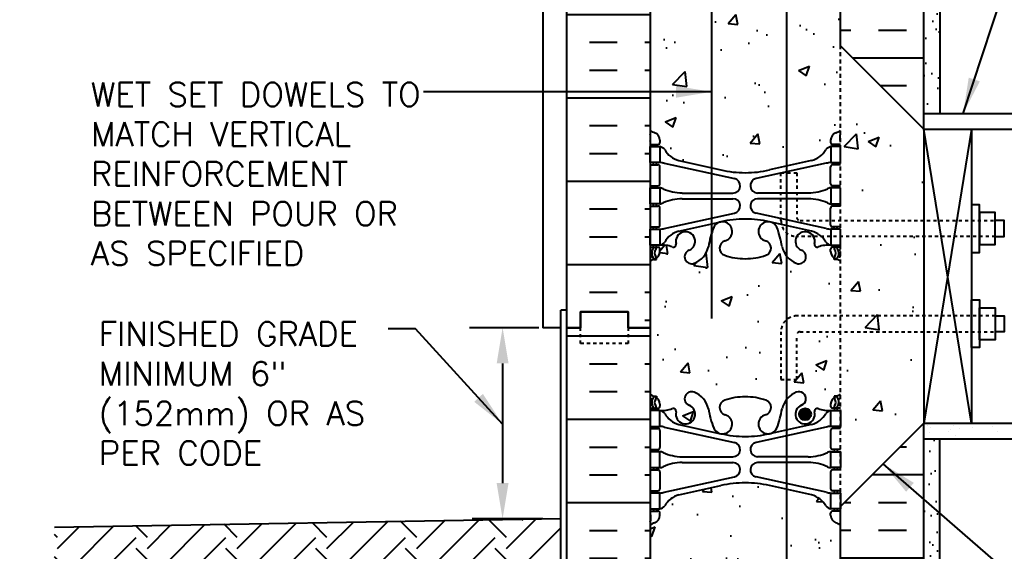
# Model space of a CAD drawing. Header units: inches. Extents: x 28.8 to 85.2, y -16 to 59.9.
# Drawn here: x 28.81 to 59.84, y 12.21 to 28.96 of the extents above; entities that cross this region are included whole.
import ezdxf

# ---------------------------------------------------------------- set-up
doc = ezdxf.new("R2010")
doc.units = ezdxf.units.IN
doc.header["$LTSCALE"] = 0.5
doc.header["$MEASUREMENT"] = 0
doc.linetypes.add('DASHED2', pattern=[0.375, 0.25, -0.125])
doc.linetypes.add('HIDDEN2', pattern=[0.1875, 0.125, -0.0625])
for name, color, linetype in [('HATCH', 12, 'Continuous'), ('LINE15', 9, 'Continuous'), ('LINE18', 9, 'Continuous'), ('line25', 2, 'Continuous'), ('LINE3', 3, 'Continuous'), ('LINE50', 5, 'Continuous'), ('LINE9', 9, 'Continuous'), ('TEXT', 4, 'Continuous'), ('Web_Edge', 9, 'Continuous')]:
    doc.layers.add(name, color=color, linetype=linetype)
doc.styles.add('DIM', font='romans.shx', dxfattribs={"width": 0.7})
doc.styles.add('ROMANS', font='romans.shx', dxfattribs={"height": 1.125})
doc.dimstyles.new('ext_12', dxfattribs={"dimscale": 12, "dimtxt": 0.09375, "dimasz": 0.09375, "dimexe": 0.09375, "dimexo": 0.0625, "dimgap": 0.0625, "dimtad": 1, "dimdec": 1, "dimzin": 3, "dimdsep": 46, "dimlunit": 4, "dimtxsty": 'DIM', "dimcen": 0.09, "dimdle": 0.09375, "dimclrt": 4, "dimadec": 0, "dimazin": 0, "dimtfac": 1, "dimtdec": 1, "dimtmove": 2, "dimatfit": 3, "dimfxl": 1, "dimfrac": 2, "dimtolj": 1, "dimtzin": 0, "dimarcsym": 0})
pattern_1 = [(37.5, (34.8746, -11.62064), (-0.031497, 0.963412), [0, -0.76, 0, -0.85, 0, -0.8125]), (7.5, (34.8746, -11.6206), (0.884888, 1.411073), [0, -0.41, 0, -0.685, 0, -0.2625]), (327.5, (34.2596, -11.62064), (1.557071, 0.00283), [0, -0.25, 0, -0.9, 0, -1.175]), (317.5, (34.2596, -11.6206), (1.503063, 0.438838), [0, -0.125, 0, -0.59, 0, -0.675])]

msp = doc.modelspace()

# ---------------------------------------------------------------- hatches: boundary and pattern name
at = {"layer": 'HATCH'}
h = msp.add_hatch(dxfattribs=at)
h.set_pattern_fill('AR-CONC', color=256, scale=0.5)
h.paths.add_polyline_path([(50.618, 37.278, 0.285059), (50.562, 37.254, 0.520567), (50.336, 37.254, 0.520567), (50.216, 37.254, 0.520567), (50.006, 37.254, 0.520567), (49.796, 37.254, 0.520567), (49.67, 37.254, 0.520567), (49.544, 37.254, 0.520567), (49.334, 37.254, 0.520567), (49.229, 37.254, 0.520567), (49.046, 37.254, 0.520567), (48.925, 37.254, 0.484838), (48.676, 37.254), (48.676, 35.165, 0.064398), (48.786, 35.099), (48.876, 35.099), (48.876, 35.057, -0.249069), (48.986, 34.85), (48.986, 34.783, -0.414214), (48.924, 34.72), (48.876, 34.72), (48.876, 34.65), (48.981, 34.65, 0.10046), (49.375, 34.707, -0.601435), (49.494, 34.603, 2.182095), (49.904, 34.816, -1), (50.068, 35.224, -0.24438), (50.516, 34.703, 0.036949), (50.618, 34.272)])
h.paths.add_polyline_path([(54.676, 37.254), (54.676, 37.296, 0.520567), (54.593, 37.296, 0.520567), (54.504, 37.296, 0.520567), (54.373, 37.296, 0.520567), (54.273, 37.254, 0.520567), (54.068, 37.254, 0.520567), (53.874, 37.254, 0.520567), (53.654, 37.254, 0.520567), (53.476, 37.254, 0.520567), (53.376, 37.254, 0.520567), (53.218, 37.254, 0.520567), (53.066, 37.254, 0.520567), (52.919, 37.254, 0.520567), (52.741, 37.254, 0.520567), (52.626, 37.254, 0.520567), (52.536, 37.254, 0.520567), (52.416, 37.254, 0.520567), (52.3, 37.254, 0.520567), (52.195, 37.254, 0.520567), (51.889, 37.254, 0.520567), (51.779, 37.254, 0.520567), (51.532, 37.254, 0.520567), (51.333, 37.254, 0.520567), (51.123, 37.254, 0.520567), (50.845, 37.254, 0.520567), (50.656, 37.254, 0.205076), (50.618, 37.278), (50.618, 34.272, 0.016176), (50.682, 34.089, 1.553132), (51.04, 34.514, -0.735593), (51.027, 34.972, -0.082755), (51.676, 35.08, -0.082755), (52.325, 34.972, -0.735593), (52.312, 34.514, 1.553132), (52.67, 34.089, 0.053157), (52.836, 34.703, -0.24438), (53.284, 35.224, -1), (53.448, 34.816, 2.182095), (53.858, 34.603, -0.601435), (53.977, 34.707, 0.10046), (54.371, 34.65), (54.476, 34.65), (54.476, 34.72), (54.428, 34.72, -0.414214), (54.366, 34.783), (54.366, 34.85, -0.249069), (54.476, 35.057), (54.476, 35.099), (54.566, 35.099, 0.064398), (54.676, 35.165)])
h.paths.add_polyline_path([(52.582, 34.22, -1), (52.207, 34.22, -1)], flags=16)
h.paths.add_polyline_path([(54.676, 39.343, 0.064398), (54.566, 39.409), (54.476, 39.409), (54.476, 39.451, -0.249069), (54.366, 39.658), (54.366, 39.725, -0.414214), (54.428, 39.788), (54.476, 39.788), (54.476, 39.858), (54.371, 39.858, 0.10046), (53.977, 39.801, -0.601435), (53.858, 39.906, 2.182095), (53.448, 39.693, -1), (53.284, 39.284, -0.24438), (52.836, 39.805, 0.053157), (52.67, 40.419, 1.553132), (52.312, 39.995, -0.735593), (52.325, 39.537, -0.082755), (51.676, 39.429), (51.676, 37.317, -0.209093), (51.779, 37.254, -0.520567), (51.889, 37.254, -0.520567), (52.195, 37.254, -0.520567), (52.3, 37.254, -0.520567), (52.416, 37.254, -0.520567), (52.536, 37.254, -0.520567), (52.626, 37.254, -0.520567), (52.741, 37.254, -0.520567), (52.919, 37.254, -0.520567), (53.066, 37.254, -0.520567), (53.218, 37.254, -0.520567), (53.376, 37.254, -0.520567), (53.476, 37.254, -0.520567), (53.654, 37.254, -0.520567), (53.874, 37.254, -0.520567), (54.068, 37.254, -0.520567), (54.273, 37.254, -0.520567), (54.373, 37.296, -0.520567), (54.504, 37.296, -0.520567), (54.593, 37.296, -0.520567), (54.676, 37.296)])
h.paths.add_polyline_path([(51.676, 39.429, -0.082755), (51.027, 39.537, -0.735593), (51.04, 39.995, 1.553132), (50.682, 40.419, 0.016176), (50.618, 40.236), (50.618, 37.278, -0.205076), (50.656, 37.254, -0.520567), (50.845, 37.254, -0.520567), (51.123, 37.254, -0.520567), (51.333, 37.254, -0.520567), (51.532, 37.254, -0.280899), (51.676, 37.317)])
h.paths.add_polyline_path([(50.618, 40.236, 0.036949), (50.516, 39.805, -0.24438), (50.068, 39.284, -1), (49.904, 39.693, 2.182095), (49.494, 39.906, -0.601435), (49.375, 39.801, 0.10046), (48.981, 39.858), (48.876, 39.858), (48.876, 39.788), (48.924, 39.788, -0.414214), (48.986, 39.725), (48.986, 39.658, -0.249069), (48.876, 39.451), (48.876, 39.409), (48.786, 39.409, 0.064398), (48.676, 39.343), (48.676, 37.254, -0.484838), (48.925, 37.254, -0.520567), (49.046, 37.254, -0.520567), (49.229, 37.254, -0.520567), (49.334, 37.254, -0.520567), (49.544, 37.254, -0.520567), (49.67, 37.254, -0.520567), (49.796, 37.254, -0.520567), (50.006, 37.254, -0.520567), (50.216, 37.254, -0.520567), (50.336, 37.254, -0.520567), (50.562, 37.254, -0.285059), (50.618, 37.278)])
h.paths.add_polyline_path([(50.618, 46.254), (48.676, 46.254), (48.676, 43.473, 0.082415), (48.819, 43.394, -0.317837), (48.986, 43.158), (48.986, 43.09, -0.414214), (48.924, 43.028), (48.876, 43.028), (48.876, 42.958), (48.981, 42.958, -0.188973), (49.137, 42.863, 0.196323), (49.586, 42.517), (50.618, 42.29)])
h.paths.add_polyline_path([(51.676, 45.254), (51.676, 47.254), (50.676, 46.254), (50.618, 46.254), (50.618, 42.29), (50.908, 42.226, 0.057795), (51.676, 42.137)])
h.paths.add_polyline_path([(54.676, 46.254), (52.676, 46.254), (51.676, 45.254), (51.676, 42.137, 0.057795), (52.444, 42.226), (53.766, 42.517, 0.196323), (54.215, 42.863, -0.188973), (54.371, 42.958), (54.476, 42.958), (54.476, 43.028), (54.428, 43.028, -0.414214), (54.366, 43.09), (54.366, 43.158, -0.317837), (54.533, 43.394, 0.082415), (54.676, 43.473)])
h.paths.add_polyline_path([(50.618, 32.218), (49.586, 31.991, 0.196323), (49.137, 31.645, -0.188973), (48.981, 31.55), (48.876, 31.55), (48.876, 31.48), (48.924, 31.48, -0.414214), (48.986, 31.418), (48.986, 31.35, -0.317837), (48.819, 31.115, 0.082415), (48.676, 31.036), (48.676, 25.473, 0.082415), (48.819, 25.394, -0.317837), (48.986, 25.158), (48.986, 25.09, -0.414214), (48.924, 25.028), (48.876, 25.028), (48.876, 24.958), (48.981, 24.958, -0.188973), (49.137, 24.863, 0.196323), (49.586, 24.517), (50.618, 24.29)])
h.paths.add_polyline_path([(52.978, 32.165), (52.444, 32.282, 0.057795), (51.676, 32.371, 0.057795), (50.908, 32.282), (50.618, 32.218), (50.618, 24.29), (50.908, 24.226, 0.057795), (51.676, 24.137, 0.057795), (52.444, 24.226), (52.978, 24.344)])
h.paths.add_polyline_path([(54.676, 31.036, 0.082415), (54.533, 31.115, -0.317837), (54.366, 31.35), (54.366, 31.418, -0.414214), (54.428, 31.48), (54.476, 31.48), (54.476, 31.55), (54.371, 31.55, -0.188973), (54.215, 31.645, 0.196323), (53.766, 31.991), (52.978, 32.165), (52.978, 24.344), (53.766, 24.517, 0.196323), (54.215, 24.863, -0.188973), (54.371, 24.958), (54.476, 24.958), (54.476, 25.028), (54.428, 25.028, -0.414214), (54.366, 25.09), (54.366, 25.158, -0.317837), (54.533, 25.394, 0.082415), (54.676, 25.473), (54.676, 28.129)])
h.paths.add_polyline_path([(52.978, 19.511), (52.978, 21.512, -0.110434), (52.836, 21.805, 0.053157), (52.67, 22.419, 1.553132), (52.312, 21.995, -0.735593), (52.325, 21.537, -0.082755), (51.676, 21.429, -0.082755), (51.027, 21.537, -0.735593), (51.04, 21.995, 1.553132), (50.682, 22.419, 0.053157), (50.516, 21.805, -0.24438), (50.068, 21.284, -1), (49.904, 21.693, 2.182095), (49.494, 21.906, -0.601435), (49.375, 21.801, 0.10046), (48.981, 21.858), (48.876, 21.858), (48.876, 21.788), (48.924, 21.788, -0.414214), (48.986, 21.725), (48.986, 21.658, -0.249069), (48.876, 21.451), (48.876, 21.409), (48.786, 21.409, 0.064398), (48.676, 21.343), (48.676, 19.254), (48.676, 17.165, 0.064398), (48.786, 17.099), (48.876, 17.099), (48.876, 17.057, -0.249069), (48.986, 16.85), (48.986, 16.783, -0.414214), (48.924, 16.72), (48.876, 16.72), (48.876, 16.65), (48.981, 16.65, 0.10046), (49.375, 16.707, -0.601435), (49.494, 16.603, 2.182095), (49.904, 16.816, -1), (50.068, 17.224, -0.24438), (50.516, 16.703, 0.053157), (50.682, 16.089, 1.553132), (51.04, 16.514, -0.735593), (51.027, 16.972, -0.082755), (51.676, 17.08, -0.082755), (52.325, 16.972, -0.735593), (52.312, 16.514, 1.553132), (52.67, 16.089, 0.053157), (52.836, 16.703, -0.110434), (52.978, 16.996), (52.978, 17.629), (52.801, 17.629), (52.801, 19.129, -0.220411)])
h.paths.add_polyline_path([(54.676, 21.343, 0.064398), (54.566, 21.409), (54.476, 21.409), (54.476, 21.451, -0.249069), (54.366, 21.658), (54.366, 21.725, -0.414214), (54.428, 21.788), (54.476, 21.788), (54.476, 21.858), (54.371, 21.858, 0.10046), (53.977, 21.801, -0.601435), (53.858, 21.906, 0.191974), (53.825, 22.129), (53.297, 22.129, 0.45754), (53.448, 21.693, -1), (53.284, 21.284, -0.130426), (52.978, 21.512), (52.978, 19.511, -0.177589), (53.301, 19.629), (54.676, 19.629)])
h.paths.add_polyline_path([(54.676, 19.129), (53.401, 19.129, 0.414214), (53.301, 19.029), (53.301, 17.629), (52.978, 17.629), (52.978, 16.996, -0.130426), (53.284, 17.224, -1), (53.448, 16.816, 2.182095), (53.858, 16.603, -0.601435), (53.977, 16.707, 0.10046), (54.371, 16.65), (54.476, 16.65), (54.476, 16.72), (54.428, 16.72, -0.414214), (54.366, 16.783), (54.366, 16.85, -0.249069), (54.476, 17.057), (54.476, 17.099), (54.566, 17.099, 0.064398), (54.676, 17.165)])
h.paths.add_polyline_path([(53.748, 16.532, -1), (53.373, 16.532, -1)], flags=16)
h.paths.add_polyline_path([(52.978, 14.165), (52.444, 14.282, 0.057795), (51.676, 14.371, 0.057795), (50.908, 14.282), (49.586, 13.991, 0.196323), (49.137, 13.645, -0.188973), (48.981, 13.55), (48.876, 13.55), (48.876, 13.48), (48.924, 13.48, -0.414214), (48.986, 13.418), (48.986, 13.35, -0.317837), (48.819, 13.115, 0.082415), (48.676, 13.036), (48.676, 7.473, 0.082415), (48.819, 7.394, -0.317837), (48.986, 7.158), (48.986, 7.09, -0.414214), (48.924, 7.028), (48.876, 7.028), (48.876, 6.958), (48.981, 6.958, -0.188973), (49.137, 6.863, 0.196323), (49.586, 6.517), (50.908, 6.226, 0.057795), (51.676, 6.137, 0.057795), (52.444, 6.226), (52.978, 6.344)])
h.paths.add_polyline_path([(54.676, 13.036, 0.082415), (54.533, 13.115, -0.317837), (54.366, 13.35), (54.366, 13.418, -0.414214), (54.428, 13.48), (54.476, 13.48), (54.476, 13.55), (54.371, 13.55, -0.188973), (54.215, 13.645, 0.196323), (53.766, 13.991), (52.978, 14.165), (52.978, 6.344), (53.766, 6.517, 0.196323), (54.215, 6.863, -0.188973), (54.371, 6.958), (54.476, 6.958), (54.476, 7.028), (54.428, 7.028, -0.414214), (54.366, 7.09), (54.366, 7.158, -0.317837), (54.533, 7.394, 0.082415), (54.676, 7.473)])
h.paths.add_polyline_path([(51.676, 2.254), (51.676, 1.254), (51.676, 0.254), (52.676, 1.254), (52.978, 1.254), (52.978, 3.512, -0.110434), (52.836, 3.805, 0.053157), (52.67, 4.419, 1.553132), (52.312, 3.995, -0.735593), (52.325, 3.537, -0.082755), (51.676, 3.429, -0.082755), (51.027, 3.537, -0.735593), (51.04, 3.995, 1.553132), (50.682, 4.419, 0.053157), (50.516, 3.805, -0.24438), (50.068, 3.284, -1), (49.904, 3.693, 2.182095), (49.494, 3.906, -0.601435), (49.375, 3.801, 0.10046), (48.981, 3.858), (48.876, 3.858), (48.876, 3.788), (48.924, 3.788, -0.414214), (48.986, 3.725), (48.986, 3.658, -0.249069), (48.876, 3.451), (48.876, 3.409), (48.786, 3.409, 0.064398), (48.676, 3.343), (48.676, 1.254), (50.676, 1.254)])
h.paths.add_polyline_path([(54.676, 3.343, 0.064398), (54.566, 3.409), (54.476, 3.409), (54.476, 3.451, -0.249069), (54.366, 3.658), (54.366, 3.725, -0.414214), (54.428, 3.788), (54.476, 3.788), (54.476, 3.858), (54.371, 3.858, 0.10046), (53.977, 3.801, -0.601435), (53.858, 3.906, 2.182095), (53.448, 3.693, -1), (53.284, 3.284, -0.130426), (52.978, 3.512), (52.978, 1.254), (54.676, 1.254)])
h = msp.add_hatch(dxfattribs=at)
h.set_pattern_fill('AR-SAND', color=256, scale=0.5, style=0)
h.set_pattern_definition(pattern_1)
h.paths.add_polyline_path([(57.801, 46.254), (57.301, 46.254), (57.301, 26.004), (57.801, 26.004)])
h = msp.add_hatch(dxfattribs=at)
h.set_pattern_fill('INSUL', color=256, scale=7, style=0)
h.set_pattern_definition([(0, (-2877.4856, -377.7554), (0, 2.625), []), (0, (-2877.4856, -376.8804), (0, 2.625), [0.875, -0.875]), (0, (-2877.4856, -376.0054), (0, 2.625), [0.875, -0.875])])
h.paths.add_polyline_path([(46.051, 19.254), (46.488, 19.254), (46.488, 19.754), (47.988, 19.754), (47.988, 19.254), (48.676, 19.254), (48.676, 37.254), (47.988, 37.254), (47.988, 37.754), (46.488, 37.754), (46.488, 37.254), (46.051, 37.254)])
h = msp.add_hatch(dxfattribs=at)
h.set_pattern_fill('INSUL', color=256, scale=7, style=0)
h.set_pattern_definition([(0, (34.8746, -11.6206), (0, 2.625), []), (0, (34.8746, -10.7456), (0, 2.625), [0.875, -0.875]), (0, (34.8746, -9.8706), (0, 2.625), [0.875, -0.875])])
h.paths.add_polyline_path([(54.676, 28.129), (57.301, 25.504), (57.301, 37.254), (56.863, 37.254), (56.863, 36.754), (55.363, 36.754), (55.363, 37.254), (54.676, 37.254)])
h.paths.add_polyline_path([(57.301, 16.254), (54.676, 13.629), (54.676, 1.254), (55.363, 1.254), (55.363, 1.754), (56.863, 1.754), (56.863, 1.254), (57.301, 1.254)])
h = msp.add_hatch(dxfattribs=at)
h.set_pattern_fill('AR-CONC', color=256, scale=0.5, style=0)
h.set_pattern_definition([(50, (-78.748, -134.385), (3.5863, -0.31376), [0.375, -4.125]), (355, (-78.748, -134.385), (-0.693757, 3.76096), [0.3, -3.3]), (100.4514, (-78.4492, -134.4112), (2.892547, 3.4472), [0.3187, -3.50571]), (46.1842, (-78.748, -133.385), (5.336205, -0.827595), [0.5625, -6.1875]), (96.6356, (-78.3034, -133.454), (4.67331, 4.87059), [0.47805, -5.25856]), (351.1842, (-78.748, -133.385), (4.67331, 4.8706), [0.45, -4.95]), (21, (-78.248, -133.635), (2.984535, -2.013094), [0.375, -4.125]), (326, (-78.248, -133.635), (1.216577, 3.62575), [0.3, -3.3]), (71.4514, (-77.9993, -133.803), (4.201113, 1.61265), [0.3187, -3.50571]), (37.5, (-78.748, -134.3851), (0.060799, 1.664469), [0, -3.26, 0, -3.35, 0, -3.3125]), (7.5, (-78.748, -134.385), (1.315348, 1.972059), [0, -1.91, 0, -3.185, 0, -1.2625]), (327.5, (-79.863, -134.3851), (2.669112, -0.112774), [0, -1.25, 0, -3.9, 0, -5.175]), (317.5, (-80.363, -134.385), (2.91593, 0.500525), [0, -1.625, 0, -2.59, 0, -3.675])])
h.paths.add_polyline_path([(57.301, 22.942), (54.676, 22.942), (54.676, 18.817), (57.301, 18.817)])
h.paths.add_polyline_path([(57.301, 17.379), (57.301, 18.317), (54.676, 18.317), (54.676, 14.754)])
h.paths.add_polyline_path([(54.676, 27.004), (54.676, 23.442), (57.301, 23.442), (57.301, 24.379)])
h = msp.add_hatch(dxfattribs=at)
h.set_pattern_fill('INSUL', color=256, scale=7, style=0)
h.set_pattern_definition([(0, (-2877.4856, -395.7554), (0, 2.625), []), (0, (-2877.4856, -394.8804), (0, 2.625), [0.875, -0.875]), (0, (-2877.4856, -394.0054), (0, 2.625), [0.875, -0.875])])
h.paths.add_polyline_path([(46.051, 1.254), (46.488, 1.254), (46.488, 1.754), (47.988, 1.754), (47.988, 1.254), (48.676, 1.254), (48.676, 19.254), (47.988, 19.254), (47.988, 19.754), (46.488, 19.754), (46.488, 19.254), (46.051, 19.254)])
h = msp.add_hatch(dxfattribs=at)
h.set_pattern_fill('AR-SAND', color=256, scale=0.5, style=0)
h.set_pattern_definition(pattern_1)
h.paths.add_polyline_path([(57.801, 15.443), (57.707, 15.754), (57.301, 15.754), (57.301, 1.254), (57.801, 1.254)])
h = msp.add_hatch(dxfattribs=at)
h.set_pattern_fill('EARTH', color=256, scale=8, angle=45, style=0)
h.set_pattern_definition([(45, (-53.785, -99.0705), (2e-16, 2.828427), [2, -2]), (45, (-54.3154, -98.5402), (2e-16, 2.828427), [2, -2]), (45, (-54.8457, -98.0098), (2e-16, 2.828427), [2, -2]), (135, (-54.8457, -97.6563), (-2.828427, 4e-16), [2, -2]), (135, (-54.3154, -97.126), (-2.828427, 4e-16), [2, -2]), (135, (-53.785, -96.5956), (-2.828427, 4e-16), [2, -2])])
h.paths.add_polyline_path([(28.826, 11.064), (28.826, 11.064), (28.815, 11.072)])
h.paths.add_polyline_path([(29.915, 12.971), (29.915, 10.188), (29.926, 10.178), (29.954, 10.153), (29.981, 10.129), (30.008, 10.105), (30.036, 10.08), (30.063, 10.055), (30.09, 10.031), (30.117, 10.006), (30.144, 9.981), (30.171, 9.956), (30.198, 9.931), (30.225, 9.906), (30.251, 9.881), (30.278, 9.856), (30.305, 9.831), (30.331, 9.806), (30.358, 9.78), (30.384, 9.755), (30.41, 9.729), (30.437, 9.704), (30.444, 9.697), (37.273, 9.697), (37.273, 8.269), (39.993, 8.269), (39.993, 6.636), (34.235, 6.636), (34.235, 5.137), (36.933, 3.658), (36.968, 3.651), (37.004, 3.643), (37.039, 3.636), (37.074, 3.628), (37.109, 3.621), (37.145, 3.613), (37.18, 3.606), (37.215, 3.598), (37.25, 3.591), (37.285, 3.583), (37.32, 3.576), (37.355, 3.568), (37.39, 3.56), (37.425, 3.553), (37.46, 3.545), (37.495, 3.537), (37.529, 3.53), (37.564, 3.522), (37.599, 3.514), (37.633, 3.507), (37.668, 3.499), (37.703, 3.491), (37.737, 3.483), (37.772, 3.475), (37.806, 3.468), (37.841, 3.46), (37.875, 3.452), (37.91, 3.444), (37.944, 3.436), (37.978, 3.429), (38.013, 3.421), (38.047, 3.413), (38.081, 3.405), (38.115, 3.397), (38.149, 3.389), (38.183, 3.381), (38.217, 3.374), (38.251, 3.366), (38.285, 3.358), (38.319, 3.35), (38.322, 3.349), (43.711, 3.349), (44.586, 2.08), (45.793, 1.254), (45.957, 1.254), (45.957, 7.809), (45.863, 7.809), (45.863, 13.25)])
at = {"layer": 'LINE3'}
msp.add_hatch(color=256, dxfattribs=at).paths.add_polyline_path([(53.748, 16.532, 1), (53.373, 16.532, 1)])

# ---------------------------------------------------------------- linework, layer by layer
at = {"layer": 'HATCH'}
for p, q in [((58.801, 16.254), (57.301, 25.504)), ((58.801, 25.504), (57.301, 16.254)), ((57.42, 16.192), (57.42, 16.192)), ((58.225, 16.173), (58.225, 16.173)), ((59.451, 16.148), (59.451, 16.148)), ((59.503, 16.219), (59.503, 16.219)), ((59.576, 16.221), (59.576, 16.221)), ((59.763, 16.253), (59.763, 16.253)), ((57.478, 15.952), (57.478, 15.952)), ((57.513, 16.108), (57.513, 16.108)), ((58.074, 15.984), (58.074, 15.984)), ((58.157, 16.041), (58.157, 16.041)), ((58.285, 15.85), (58.285, 15.85)), ((58.417, 16.076), (58.417, 16.076)), ((58.823, 16.129), (58.823, 16.129)), ((59.631, 15.987), (59.631, 15.987))]:
    msp.add_line(p, q, dxfattribs=at)
at = {"layer": 'LINE15', "linetype": 'HIDDEN2'}
for points in [[(59.551, 22.129), (53.301, 22.129, -0.414214), (52.801, 22.629), (52.801, 24.129), (53.301, 24.129), (53.301, 22.729, 0.414214), (53.401, 22.629), (59.551, 22.629)], [(59.551, 19.629), (53.301, 19.629, 0.414214), (52.801, 19.129), (52.801, 17.629), (53.301, 17.629), (53.301, 19.029, -0.414214), (53.401, 19.129), (59.551, 19.129)]]:
    msp.add_lwpolyline(points, format="xyb", dxfattribs=at)
at = {"layer": 'LINE18'}
for points in [[(58.801, 21.629), (59.051, 21.629), (59.051, 23.129), (58.801, 23.129)], [(59.051, 21.879), (59.551, 21.879), (59.551, 22.879), (59.051, 22.879)], [(58.801, 20.129), (59.051, 20.129), (59.051, 18.629), (58.801, 18.629)], [(59.051, 19.879), (59.551, 19.879), (59.551, 18.879), (59.051, 18.879)]]:
    msp.add_lwpolyline(points, close=True, dxfattribs=at)
for points in [[(59.551, 22.129), (59.832, 22.129), (59.832, 22.629), (59.551, 22.629)], [(59.551, 19.629), (59.832, 19.629), (59.832, 19.129), (59.551, 19.129)]]:
    msp.add_lwpolyline(points, dxfattribs=at)
at = {"layer": 'line25'}
for p, q in [((48.676, 37.254), (48.676, 19.254)), ((54.676, 28.129), (54.676, 37.254)), ((57.301, 25.504), (54.676, 28.129)), ((57.301, 25.504), (57.301, 16.254)), ((57.301, 25.504), (73.052, 25.504)), ((58.801, 25.504), (58.801, 16.254)), ((48.676, 19.254), (48.676, 1.254)), ((57.301, 16.254), (54.676, 13.629)), ((57.301, 16.254), (73.052, 16.254)), ((54.676, 1.254), (54.676, 13.629))]:
    msp.add_line(p, q, dxfattribs=at)
at = {"layer": 'LINE3'}
for p, q in [((50.618, 19.55), (50.618, 46.254)), ((52.978, 35.791), (52.978, 1.254))]:
    msp.add_line(p, q, dxfattribs=at)
msp.add_circle((53.561, 16.532), 0.188, dxfattribs=at)
at = {"layer": 'LINE50'}
for p, q in [((46.051, 19.254), (46.051, 37.254)), ((57.301, 25.504), (57.301, 37.254)), ((46.051, 1.254), (46.051, 19.254)), ((57.301, 1.254), (57.301, 16.254)), ((29.915, 12.971), (45.863, 13.25))]:
    msp.add_line(p, q, dxfattribs=at)
for points in [[(48.676, 19.254), (47.988, 19.254), (47.988, 19.754), (46.488, 19.754), (46.488, 19.254), (46.051, 19.254)], [(46.051, 19.254), (46.488, 19.254), (46.488, 19.754), (47.988, 19.754), (47.988, 19.254), (48.676, 19.254)]]:
    msp.add_lwpolyline(points, dxfattribs=at)
at = {"layer": 'LINE9'}
for p, q in [((45.301, 46.254), (45.301, 19.254)), ((57.801, 46.254), (57.801, 26.004)), ((57.301, 26.004), (73.052, 26.004)), ((45.863, 7.813), (45.863, 19.813)), ((46.051, 19.813), (45.863, 19.813)), ((45.863, 19.254), (45.301, 19.254)), ((57.301, 15.754), (73.052, 15.754)), ((57.801, 1.254), (57.801, 15.754))]:
    msp.add_line(p, q, dxfattribs=at)
at = {"layer": 'LINE9', "linetype": 'DASHED2'}
msp.add_line((54.676, 13.629), (54.676, 28.129), dxfattribs=at)
at = {"layer": 'LINE9', "linetype": 'DASHED2', "ltscale": 0.15}
msp.add_lwpolyline([(47.988, 19.254), (47.988, 19.254), (47.988, 18.754), (46.488, 18.754), (46.488, 19.254), (46.488, 19.254)], dxfattribs=at)
at = {"layer": 'TEXT'}
for p, q in [((45.176, 19.254), (42.992, 19.254)), ((44.03, 18.129), (44.03, 14.365)), ((45.3, 13.24), (43.071, 13.24))]:
    msp.add_line(p, q, dxfattribs=at)
msp.add_lwpolyline([(58.051, 17.708, 0, 0.36, 0), (59.131, 17.708, 0, 0, 0), (60.51, 17.708, 0, 0, 0)], format="xyseb", dxfattribs=at)
for points in [[(43.843, 18.129), (44.218, 18.129), (44.03, 19.254)], [(43.842, 14.365), (44.217, 14.365), (44.029, 13.24)]]:
    msp.add_solid(points, dxfattribs=at)
at = {"layer": 'Web_Edge', "color": 8}
for p, q in [((48.686, 25.148), (48.686, 25.334)), ((48.986, 25.158), (48.986, 25.09)), ((54.366, 25.158), (54.366, 25.09)), ((54.666, 25.148), (54.666, 25.334)), ((48.676, 25.028), (48.924, 25.028)), ((48.786, 24.958), (48.786, 25.028)), ((48.876, 24.958), (48.876, 25.028)), ((54.676, 25.028), (54.428, 25.028)), ((54.476, 24.958), (54.476, 25.028)), ((54.566, 24.958), (54.566, 25.028)), ((49.586, 24.517), (50.908, 24.226)), ((53.766, 24.517), (52.444, 24.226)), ((48.676, 24.388), (48.924, 24.388)), ((48.786, 24.388), (48.786, 24.458)), ((48.876, 24.388), (48.876, 24.458)), ((48.986, 23.79), (48.986, 24.325)), ((49.125, 24.434), (51.336, 23.953)), ((54.227, 24.434), (52.016, 23.953)), ((54.366, 23.79), (54.366, 24.325)), ((54.676, 24.388), (54.428, 24.388)), ((54.476, 24.388), (54.476, 24.458)), ((54.566, 24.388), (54.566, 24.458)), ((48.676, 23.728), (48.924, 23.728)), ((48.786, 23.658), (48.786, 23.728)), ((48.876, 23.658), (48.876, 23.728)), ((54.676, 23.728), (54.428, 23.728)), ((54.476, 23.658), (54.476, 23.728)), ((54.566, 23.658), (54.566, 23.728)), ((49.691, 23.498), (51.287, 23.498)), ((49.691, 23.318), (51.287, 23.318)), ((53.661, 23.498), (52.065, 23.498)), ((53.661, 23.318), (52.065, 23.318)), ((48.676, 23.088), (48.924, 23.088)), ((48.786, 23.088), (48.786, 23.158)), ((48.876, 23.088), (48.876, 23.158)), ((48.986, 22.49), (48.986, 23.025)), ((54.366, 22.49), (54.366, 23.025)), ((54.676, 23.088), (54.428, 23.088)), ((54.476, 23.088), (54.476, 23.158)), ((54.566, 23.088), (54.566, 23.158)), ((49.125, 22.382), (51.336, 22.863)), ((54.227, 22.382), (52.016, 22.863)), ((48.676, 22.428), (48.924, 22.428)), ((48.786, 22.358), (48.786, 22.428)), ((48.876, 22.358), (48.876, 22.428)), ((49.586, 22.299), (50.908, 22.59)), ((53.766, 22.299), (52.444, 22.59)), ((54.676, 22.428), (54.428, 22.428)), ((54.476, 22.358), (54.476, 22.428)), ((54.566, 22.358), (54.566, 22.428)), ((48.676, 21.788), (48.924, 21.788)), ((48.786, 21.788), (48.786, 21.858)), ((48.876, 21.788), (48.876, 21.858)), ((48.986, 21.658), (48.986, 21.725)), ((54.366, 21.658), (54.366, 21.725)), ((54.676, 21.788), (54.428, 21.788)), ((54.476, 21.788), (54.476, 21.858)), ((54.566, 21.788), (54.566, 21.858)), ((48.676, 21.688), (48.718, 21.688)), ((48.786, 21.409), (48.876, 21.409)), ((48.876, 21.409), (48.876, 21.451)), ((54.476, 21.409), (54.476, 21.451)), ((54.566, 21.409), (54.476, 21.409)), ((54.676, 21.688), (54.634, 21.688))]:
    msp.add_line(p, q, dxfattribs=at)
at = {"layer": 'Web_Edge'}
for p, q in [((48.786, 17.099), (48.876, 17.099)), ((48.876, 17.099), (48.876, 17.057)), ((54.566, 17.099), (54.476, 17.099)), ((54.476, 17.099), (54.476, 17.057)), ((48.676, 16.82), (48.718, 16.82)), ((48.986, 16.85), (48.986, 16.783)), ((54.366, 16.85), (54.366, 16.783)), ((54.676, 16.82), (54.634, 16.82)), ((48.676, 16.72), (48.924, 16.72)), ((48.786, 16.72), (48.786, 16.65)), ((48.876, 16.72), (48.876, 16.65)), ((54.676, 16.72), (54.428, 16.72)), ((54.476, 16.72), (54.476, 16.65)), ((54.566, 16.72), (54.566, 16.65)), ((48.786, 16.15), (48.786, 16.08)), ((48.876, 16.15), (48.876, 16.08)), ((49.586, 16.209), (50.908, 15.919)), ((53.766, 16.209), (52.444, 15.919)), ((54.476, 16.15), (54.476, 16.08)), ((54.566, 16.15), (54.566, 16.08)), ((48.676, 16.08), (48.924, 16.08)), ((48.986, 16.018), (48.986, 15.483)), ((49.125, 16.127), (51.336, 15.645)), ((54.227, 16.127), (52.016, 15.645)), ((54.366, 16.018), (54.366, 15.483)), ((54.676, 16.08), (54.428, 16.08)), ((48.676, 15.42), (48.924, 15.42)), ((48.786, 15.42), (48.786, 15.35)), ((48.876, 15.42), (48.876, 15.35)), ((54.676, 15.42), (54.428, 15.42)), ((54.476, 15.42), (54.476, 15.35)), ((54.566, 15.42), (54.566, 15.35)), ((49.691, 15.19), (51.287, 15.19)), ((49.691, 15.01), (51.287, 15.01)), ((53.661, 15.19), (52.065, 15.19)), ((53.661, 15.01), (52.065, 15.01)), ((48.676, 14.78), (48.924, 14.78)), ((48.786, 14.85), (48.786, 14.78)), ((48.876, 14.85), (48.876, 14.78)), ((48.986, 14.718), (48.986, 14.183)), ((54.366, 14.718), (54.366, 14.183)), ((54.676, 14.78), (54.428, 14.78)), ((54.476, 14.85), (54.476, 14.78)), ((54.566, 14.85), (54.566, 14.78)), ((49.125, 14.074), (51.336, 14.556)), ((49.586, 13.991), (50.908, 14.282)), ((54.227, 14.074), (52.016, 14.556)), ((53.766, 13.991), (52.444, 14.282)), ((48.676, 14.12), (48.924, 14.12)), ((48.786, 14.12), (48.786, 14.05)), ((48.876, 14.12), (48.876, 14.05)), ((54.676, 14.12), (54.428, 14.12)), ((54.476, 14.12), (54.476, 14.05)), ((54.566, 14.12), (54.566, 14.05)), ((48.676, 13.48), (48.924, 13.48)), ((48.686, 13.36), (48.686, 13.174)), ((48.786, 13.55), (48.786, 13.48)), ((48.876, 13.55), (48.876, 13.48)), ((48.986, 13.35), (48.986, 13.418)), ((54.366, 13.35), (54.366, 13.418)), ((54.676, 13.48), (54.428, 13.48)), ((54.476, 13.55), (54.476, 13.48)), ((54.566, 13.55), (54.566, 13.48)), ((54.666, 13.36), (54.666, 13.174))]:
    msp.add_line(p, q, dxfattribs=at)
at = {"layer": 'Web_Edge', "color": 8}
for points in [[(48.681, 24.958), (48.981, 24.958), (48.981, 24.458), (48.681, 24.458)], [(54.671, 24.958), (54.371, 24.958), (54.371, 24.458), (54.671, 24.458)], [(48.681, 23.658), (48.981, 23.658), (48.981, 23.158), (48.681, 23.158)], [(54.671, 23.658), (54.371, 23.658), (54.371, 23.158), (54.671, 23.158)], [(48.681, 22.358), (48.981, 22.358), (48.981, 21.858), (48.681, 21.858)], [(54.671, 22.358), (54.371, 22.358), (54.371, 21.858), (54.671, 21.858)]]:
    msp.add_lwpolyline(points, close=True, dxfattribs=at)
at = {"layer": 'Web_Edge'}
for points in [[(48.681, 16.15), (48.981, 16.15), (48.981, 16.65), (48.681, 16.65)], [(54.671, 16.15), (54.371, 16.15), (54.371, 16.65), (54.671, 16.65)], [(48.681, 14.85), (48.981, 14.85), (48.981, 15.35), (48.681, 15.35)], [(54.671, 14.85), (54.371, 14.85), (54.371, 15.35), (54.671, 15.35)], [(48.681, 13.55), (48.981, 13.55), (48.981, 14.05), (48.681, 14.05)], [(54.671, 13.55), (54.371, 13.55), (54.371, 14.05), (54.671, 14.05)]]:
    msp.add_lwpolyline(points, close=True, dxfattribs=at)
at = {"layer": 'Web_Edge', "color": 8}
for centre, radius, start, end in [((48.986, 25.865), 0.5, 231.6833, 250.5288), ((54.366, 25.865), 0.5, 289.4712, 308.3167), ((48.666, 25.334), 0.02, 360, 58.927), ((48.986, 25.865), 0.6, 238.8907, 238.927), ((48.666, 25.148), 0.02, 299.988, 360), ((48.736, 25.158), 0.25, 0, 70.5288), ((54.616, 25.158), 0.25, 109.4712, 180), ((54.686, 25.334), 0.02, 121.073, 180), ((54.686, 25.148), 0.02, 180, 240.012), ((54.366, 25.865), 0.6, 301.073, 301.1093), ((48.924, 25.09), 0.0625, 270, 0), ((48.938, 24.712), 0.25, 37.2777, 80.0823), ((49.785, 25.24), 0.75, 210.155, 254.5838), ((53.567, 25.24), 0.75, 285.4162, 329.845), ((54.414, 24.712), 0.25, 99.9177, 142.7223), ((54.428, 25.09), 0.0625, 180, 270), ((48.924, 24.325), 0.0625, 0, 90), ((48.89, 23.462), 1, 76.4291, 84.7991), ((51.676, 27.493), 3.356, 256.7692, 270), ((51.676, 27.493), 3.356, 270, 283.2308), ((54.462, 23.462), 1, 95.2009, 103.5709), ((54.428, 24.325), 0.0625, 90, 180), ((51.287, 23.728), 0.23, 270, 77.6055), ((52.065, 23.728), 0.23, 102.3945, 270), ((48.924, 23.79), 0.0625, 270, 0), ((48.977, 23.439), 0.219, 60.4937, 88.92), ((48.977, 23.439), 0.219, 60.4937, 88.92), ((49.721, 25.098), 1.6, 246.5673, 268.9203), ((49.721, 25.098), 1.6, 246.5673, 268.9203), ((53.631, 25.098), 1.6, 271.0797, 293.4327), ((53.631, 25.098), 1.6, 271.0797, 293.4327), ((54.375, 23.439), 0.219, 91.08, 119.5063), ((54.375, 23.439), 0.219, 91.08, 119.5063), ((54.428, 23.79), 0.0625, 180, 270), ((49.721, 21.718), 1.6, 91.0797, 113.4327), ((51.287, 23.088), 0.23, 282.3945, 90), ((52.065, 23.088), 0.23, 90, 257.6055), ((53.631, 21.718), 1.6, 66.5673, 88.9203), ((48.924, 23.025), 0.0625, 0, 90), ((48.977, 23.377), 0.219, 271.08, 299.5063), ((54.375, 23.377), 0.219, 240.4937, 268.92), ((54.428, 23.025), 0.0625, 90, 180), ((51.676, 19.323), 3.356, 90, 103.2308), ((51.676, 19.323), 3.356, 76.7692, 90), ((48.924, 22.49), 0.0625, 270, 0), ((48.89, 23.354), 1, 275.2009, 283.5709), ((53.479, 21.334), 3, 158.8016, 170.9727), ((50.958, 22.288), 0.305, 285.7253, 154.6218), ((52.394, 22.288), 0.305, 25.3782, 254.2747), ((49.873, 21.334), 3, 9.0273, 21.1984), ((54.462, 23.354), 1, 256.4291, 264.7991), ((54.428, 22.49), 0.0625, 180, 270), ((49.785, 21.576), 0.75, 105.4162, 149.845), ((49.791, 21.976), 0.305, 291.8037, 193.3205), ((53.561, 21.976), 0.305, 346.6795, 248.1963), ((53.567, 21.576), 0.75, 30.155, 74.5838), ((48.98, 21.603), 0.25, 137.5391, 219.8855), ((48.828, 21.742), 0.045, 317.5391, 137.5391), ((48.924, 21.725), 0.0625, 360, 90), ((48.938, 22.104), 0.25, 279.9177, 322.7223), ((49.037, 20.86), 1, 70.0933, 93.2121), ((49.407, 21.885), 0.09, 251.1349, 13.3205), ((49.791, 21.976), 0.745, 291.8037, 346.7348), ((51.105, 21.764), 0.24, 105.7253, 251.077), ((52.247, 21.764), 0.24, 288.923, 74.2747), ((53.561, 21.976), 0.745, 193.2652, 248.1963), ((53.945, 21.885), 0.09, 166.6795, 288.8651), ((54.315, 20.86), 1, 86.7879, 109.9067), ((54.414, 22.104), 0.25, 217.2777, 260.0823), ((54.428, 21.725), 0.0625, 90, 180), ((54.524, 21.742), 0.045, 42.4609, 222.4609), ((54.372, 21.603), 0.25, 320.1145, 42.4609), ((48.986, 20.951), 0.6, 114.9252, 121.1093), ((48.986, 20.951), 0.5, 109.4712, 128.3167), ((48.718, 21.668), 0.02, 345.8459, 90), ((48.725, 21.513), 0.02, 294.9252, 19.2084), ((48.822, 21.473), 0.045, 218.552, 40.8121), ((48.736, 21.658), 0.25, 289.4712, 360), ((48.98, 21.603), 0.16, 137.5391, 219.9999), ((49.986, 21.489), 0.22, 111.8037, 291.8037), ((51.676, 23.429), 2, 251.077, 270), ((51.676, 23.429), 2, 270, 288.923), ((53.366, 21.489), 0.22, 248.1963, 68.1963), ((54.616, 21.658), 0.25, 180, 250.5288), ((54.53, 21.473), 0.045, 139.1879, 321.448), ((54.372, 21.603), 0.16, 320.0001, 42.4609), ((54.366, 20.951), 0.5, 51.6833, 70.5288), ((54.627, 21.513), 0.02, 160.7916, 245.0748), ((54.634, 21.668), 0.02, 90, 194.1541), ((54.366, 20.951), 0.6, 58.8907, 65.0748)]:
    msp.add_arc(centre, radius, start, end, dxfattribs=at)
at = {"layer": 'Web_Edge'}
for centre, radius, start, end in [((48.986, 17.557), 0.5, 231.6833, 250.5288), ((48.98, 16.905), 0.25, 140.1145, 222.4609), ((48.822, 17.036), 0.045, 319.1879, 141.448), ((48.736, 16.85), 0.25, 0, 70.5288), ((49.986, 17.02), 0.22, 68.1963, 248.1963), ((49.791, 16.532), 0.745, 13.2652, 68.1963), ((51.676, 15.08), 2, 90, 108.923), ((51.676, 15.08), 2, 71.077, 90), ((53.561, 16.532), 0.745, 111.8037, 166.7348), ((53.366, 17.02), 0.22, 291.8037, 111.8037), ((54.616, 16.85), 0.25, 109.4712, 180), ((54.53, 17.036), 0.045, 38.552, 220.8121), ((54.366, 17.557), 0.5, 289.4712, 308.3167), ((54.372, 16.905), 0.25, 317.5391, 39.8855), ((48.986, 17.557), 0.6, 238.8907, 245.0748), ((48.718, 16.84), 0.02, 270, 14.1541), ((48.725, 16.995), 0.02, 340.7916, 65.0748), ((48.828, 16.767), 0.045, 222.4609, 42.4609), ((48.98, 16.905), 0.16, 140.0001, 222.4609), ((48.924, 16.783), 0.0625, 270, 0), ((49.791, 16.532), 0.305, 166.6795, 68.1963), ((51.105, 16.745), 0.24, 108.923, 254.2747), ((52.247, 16.745), 0.24, 285.7253, 71.077), ((53.561, 16.532), 0.305, 111.8037, 13.3205), ((54.428, 16.783), 0.0625, 180, 270), ((54.524, 16.767), 0.045, 137.5391, 317.5391), ((54.372, 16.905), 0.16, 317.5391, 39.9999), ((54.627, 16.995), 0.02, 114.9252, 199.2084), ((54.634, 16.84), 0.02, 165.8459, 270), ((54.366, 17.557), 0.6, 294.9252, 301.1093), ((49.037, 17.649), 1, 266.7879, 289.9067), ((48.938, 16.404), 0.25, 37.2777, 80.0823), ((49.785, 16.932), 0.75, 210.155, 254.5838), ((49.407, 16.623), 0.09, 346.6795, 108.8651), ((53.479, 17.174), 3, 189.0273, 201.1984), ((50.958, 16.22), 0.305, 205.3782, 74.2747), ((52.394, 16.22), 0.305, 105.7253, 334.6218), ((49.873, 17.174), 3, 338.8016, 350.9727), ((53.567, 16.932), 0.75, 285.4162, 329.845), ((53.945, 16.623), 0.09, 71.1349, 193.3205), ((54.315, 17.649), 1, 250.0933, 273.2121), ((54.414, 16.404), 0.25, 99.9177, 142.7223), ((48.89, 15.154), 1, 76.4291, 84.7991), ((54.462, 15.154), 1, 95.2009, 103.5709), ((48.924, 16.018), 0.0625, 0, 90), ((51.676, 19.186), 3.356, 256.7692, 270), ((51.676, 19.186), 3.356, 270, 283.2308), ((54.428, 16.018), 0.0625, 90, 180), ((51.287, 15.42), 0.23, 270, 77.6055), ((52.065, 15.42), 0.23, 102.3945, 270), ((48.924, 15.483), 0.0625, 270, 0), ((48.977, 15.132), 0.219, 60.4937, 88.92), ((49.721, 16.79), 1.6, 246.5673, 268.9203), ((53.631, 16.79), 1.6, 271.0797, 293.4327), ((54.375, 15.132), 0.219, 91.08, 119.5063), ((54.428, 15.483), 0.0625, 180, 270), ((49.721, 13.411), 1.6, 91.0797, 113.4327), ((49.721, 13.411), 1.6, 91.0797, 113.4327), ((51.287, 14.78), 0.23, 282.3945, 90), ((52.065, 14.78), 0.23, 90, 257.6055), ((53.631, 13.411), 1.6, 66.5673, 88.9203), ((53.631, 13.411), 1.6, 66.5673, 88.9203), ((48.924, 14.718), 0.0625, 0, 90), ((48.977, 15.069), 0.219, 271.08, 299.5063), ((48.977, 15.069), 0.219, 271.08, 299.5063), ((54.375, 15.069), 0.219, 240.4937, 268.92), ((54.375, 15.069), 0.219, 240.4937, 268.92), ((54.428, 14.718), 0.0625, 90, 180), ((51.676, 11.015), 3.356, 90, 103.2308), ((51.676, 11.015), 3.356, 76.7692, 90), ((48.924, 14.183), 0.0625, 270, 0), ((48.89, 15.046), 1, 275.2009, 283.5709), ((49.785, 13.268), 0.75, 105.4162, 149.845), ((53.567, 13.268), 0.75, 30.155, 74.5838), ((54.462, 15.046), 1, 256.4291, 264.7991), ((54.428, 14.183), 0.0625, 180, 270), ((48.666, 13.36), 0.02, 0, 60.012), ((48.736, 13.35), 0.25, 289.4712, 360), ((48.924, 13.418), 0.0625, 360, 90), ((48.938, 13.797), 0.25, 279.9177, 322.7223), ((54.414, 13.797), 0.25, 217.2777, 260.0823), ((54.428, 13.418), 0.0625, 90, 180), ((54.616, 13.35), 0.25, 180, 250.5288), ((54.686, 13.36), 0.02, 119.988, 180), ((48.666, 13.174), 0.02, 301.073, 0), ((48.986, 12.643), 0.6, 121.073, 121.1093), ((48.986, 12.643), 0.5, 109.4712, 128.3167), ((54.366, 12.643), 0.5, 51.6833, 70.5288), ((54.686, 13.174), 0.02, 180, 238.927), ((54.366, 12.643), 0.6, 58.8907, 58.927)]:
    msp.add_arc(centre, radius, start, end, dxfattribs=at)

# ---------------------------------------------------------------- texts
at = {"layer": 'TEXT', "char_height": 0.75, "attachment_point": 4, "style": 'ROMANS'}
for s, insert, width in [('WET SET DOWELS TO MATCH VERTICAL REINFORCEMENT BETWEEN POUR OR AS SPECIFIED', (31.06, 24.1), 11.74859), ('FINISHED GRADE MINIMUM 6" (152mm) OR AS PER CODE', (31.31, 17.186), 10.75183)]:
    msp.add_mtext(s, dxfattribs=dict(at, insert=insert, width=width))

# ---------------------------------------------------------------- leaders
at = {"layer": 'TEXT'}
for points, override in [([(58.539, 26.004), (61.748, 35.718), (62.737, 35.718)], {"dimgap": 0.0625, "dimtad": 0}), ([(50.618, 26.684), (41.538, 26.684)], {"dimtad": 0}), ([(56.015, 14.968), (60.418, 11.147), (61.69, 11.147)], {"dimgap": 0.0625, "dimtad": 0})]:
    msp.add_leader(points, dimstyle='ext_12', override=override, dxfattribs=at)
msp.add_leader([(44.03, 16.216), (41.288, 19.224), (40.428, 19.224)], dimstyle='ext_12', dxfattribs=at)

doc.saveas('drawing.dxf')
